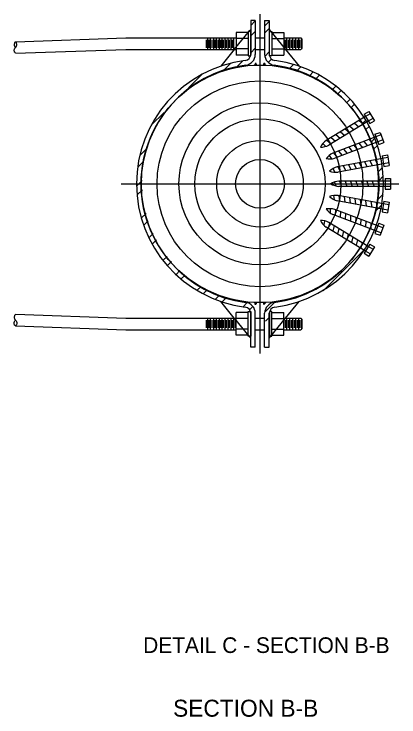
# Model space of a CAD drawing. Extents: x -19.7 to 6.5, y -3.4 to 7.8.
# Drawn here: x -4.324 to -2.599, y -2.831 to 0.32 of the extents above; entities that cross this region are included whole.
import ezdxf

# ---------------------------------------------------------------- set-up
doc = ezdxf.new("R2010")
doc.units = 0
doc.layers.add('es_DETAIL', color=7, linetype='Continuous')
doc.layers.add('es_NO-PLOT', color=7, linetype='Continuous')

msp = doc.modelspace()

# ---------------------------------------------------------------- linework, layer by layer
at = {"layer": 'es_DETAIL'}
for p, q in [((-3.2219, 0.32), (-3.2219, -1.2021)), ((-3.2636, 0.2911), (-3.2636, 0.1392)), ((-3.2428, 0.2911), (-3.2636, 0.2911)), ((-3.2636, 0.2694), (-3.2428, 0.2902)), ((-3.2428, 0.2911), (-3.2428, 0.1392)), ((-3.2012, 0.2657), (-3.1804, 0.2866)), ((-3.2011, 0.2911), (-3.2011, 0.1392)), ((-3.2011, 0.2911), (-3.1803, 0.2911)), ((-3.1803, 0.2911), (-3.1803, 0.1392)), ((-3.2004, 0.2359), (-3.1795, 0.2568)), ((-3.3369, 0.1609), (-3.2674, 0.2465)), ((-3.2753, 0.2377), (-3.328, 0.2377)), ((-3.328, 0.2377), (-3.328, 0.1362)), ((-3.2753, 0.2377), (-3.2753, 0.1362)), ((-3.2636, 0.2512), (-3.2712, 0.2418)), ((-3.264, 0.2204), (-3.2432, 0.2412)), ((-3.1803, 0.2512), (-3.1727, 0.2418)), ((-3.1727, 0.2418), (-3.107, 0.1609)), ((-3.1681, 0.2377), (-3.1154, 0.2377)), ((-3.1681, 0.2377), (-3.1681, 0.1362)), ((-3.1154, 0.2377), (-3.1154, 0.1362)), ((-4.3175, 0.1961), (-3.8228, 0.213)), ((-3.8228, 0.213), (-3.328, 0.213)), ((-3.4623, 0.1692), (-3.4623, 0.2037)), ((-3.4561, 0.1627), (-3.4561, 0.2102)), ((-3.4494, 0.1692), (-3.4494, 0.2037)), ((-3.4431, 0.1627), (-3.4431, 0.2102)), ((-3.4364, 0.1692), (-3.4364, 0.2037)), ((-3.429, 0.1627), (-3.429, 0.2102)), ((-3.4224, 0.1692), (-3.4224, 0.2037)), ((-3.4162, 0.1627), (-3.4162, 0.2102)), ((-3.4095, 0.1692), (-3.4095, 0.2037)), ((-3.4032, 0.1627), (-3.4032, 0.2102)), ((-3.3978, 0.1692), (-3.3978, 0.2037)), ((-3.3915, 0.1627), (-3.3915, 0.2102)), ((-3.3848, 0.1692), (-3.3848, 0.2037)), ((-3.3786, 0.1627), (-3.3786, 0.2102)), ((-3.3719, 0.1692), (-3.3719, 0.2037)), ((-3.3645, 0.1627), (-3.3645, 0.2102)), ((-3.3579, 0.1692), (-3.3579, 0.2037)), ((-3.3516, 0.1627), (-3.3516, 0.2102)), ((-3.3449, 0.1692), (-3.3449, 0.2037)), ((-3.3387, 0.1627), (-3.3387, 0.2102)), ((-3.2753, 0.21), (-3.328, 0.21)), ((-3.2428, 0.213), (-3.2011, 0.213)), ((-3.1681, 0.21), (-3.1154, 0.21)), ((-3.1154, 0.213), (-3.0392, 0.213)), ((-3.1073, 0.1692), (-3.1073, 0.2037)), ((-3.101, 0.1627), (-3.101, 0.2102)), ((-3.0943, 0.1692), (-3.0943, 0.2037)), ((-3.0881, 0.1627), (-3.0881, 0.2102)), ((-3.0814, 0.1692), (-3.0814, 0.2037)), ((-3.074, 0.1627), (-3.074, 0.2102)), ((-3.0674, 0.1692), (-3.0674, 0.2037)), ((-3.0612, 0.1627), (-3.0612, 0.2102)), ((-3.0545, 0.1692), (-3.0545, 0.2037)), ((-3.0482, 0.1627), (-3.0482, 0.2102)), ((-3.0415, 0.1692), (-3.0415, 0.2037)), ((-3.0392, 0.213), (-3.034, 0.2078)), ((-3.0341, 0.1627), (-3.0341, 0.2102)), ((-3.034, 0.2078), (-3.034, 0.1661)), ((-4.3175, 0.1441), (-3.8228, 0.1609)), ((-3.8228, 0.1609), (-3.328, 0.1609)), ((-3.3369, 0.1609), (-3.3976, 0.0863)), ((-3.2753, 0.1643), (-3.328, 0.1643)), ((-3.2636, 0.1456), (-3.2428, 0.1664)), ((-3.2428, 0.1609), (-3.2011, 0.1609)), ((-3.1681, 0.1643), (-3.1154, 0.1643)), ((-3.1154, 0.1609), (-3.0392, 0.1609)), ((-3.107, 0.1609), (-3.0463, 0.0863)), ((-3.034, 0.1661), (-3.0392, 0.1609)), ((-3.2753, 0.1362), (-3.328, 0.1362)), ((-3.2003, 0.1302), (-3.1803, 0.1502)), ((-3.1681, 0.1362), (-3.1154, 0.1362)), ((-3.3816, 0.0707), (-3.3529, 0.0994)), ((-3.324, 0.0853), (-3.2992, 0.11)), ((-3.246, 0.096), (-3.2366, 0.096)), ((-3.2413, 0.1013), (-3.2413, 0.0907)), ((-3.1979, 0.096), (-3.2072, 0.096)), ((-3.2026, 0.1013), (-3.2026, 0.0907)), ((-3.1847, 0.1027), (-3.1699, 0.1175)), ((-3.0883, 0.0772), (-3.0714, 0.0941)), ((-3.0552, 0.0673), (-3.0388, 0.0837)), ((-3.5421, -0.0111), (-3.4809, 0.0501)), ((-2.9989, 0.0448), (-2.9832, 0.0604)), ((-2.9702, 0.0304), (-2.9549, 0.0457)), ((-2.8967, -0.018), (-2.8817, -0.0029)), ((-2.873, -0.0373), (-2.8581, -0.0224)), ((-2.8328, -0.0759), (-2.8181, -0.0612)), ((-2.8126, -0.0987), (-2.7979, -0.0841)), ((-3.7096, -0.1785), (-3.6519, -0.1209)), ((-2.7554, -0.1294), (-2.7346, -0.1168)), ((-2.7346, -0.1168), (-2.7093, -0.1585)), ((-2.7491, -0.1399), (-2.9256, -0.247)), ((-2.7772, -0.1569), (-2.7578, -0.1737)), ((-2.7622, -0.1702), (-2.7474, -0.1554)), ((-2.7554, -0.1294), (-2.7301, -0.1711)), ((-2.7283, -0.1272), (-2.7491, -0.1399)), ((-2.7156, -0.1481), (-2.7365, -0.1607)), ((-2.7365, -0.1607), (-2.913, -0.2678)), ((-2.8189, -0.1822), (-2.7995, -0.1989)), ((-2.798, -0.1696), (-2.7787, -0.1863)), ((-2.7469, -0.198), (-2.7319, -0.183)), ((-2.7301, -0.1711), (-2.7093, -0.1585)), ((-2.8814, -0.2201), (-2.862, -0.2369)), ((-2.8605, -0.2075), (-2.8412, -0.2242)), ((-2.8397, -0.1948), (-2.8203, -0.2116)), ((-2.7068, -0.2189), (-2.684, -0.2103)), ((-2.7068, -0.2189), (-2.6894, -0.2645)), ((-2.684, -0.2103), (-2.6667, -0.2558)), ((-2.923, -0.2454), (-2.9036, -0.2622)), ((-2.9022, -0.2328), (-2.8828, -0.2495)), ((-2.7024, -0.2303), (-2.8954, -0.3038)), ((-2.7559, -0.2507), (-2.7399, -0.2707)), ((-2.7331, -0.242), (-2.7171, -0.262)), ((-2.7227, -0.2526), (-2.7072, -0.2371)), ((-2.6797, -0.2217), (-2.7024, -0.2303)), ((-2.671, -0.2444), (-2.6938, -0.2531)), ((-2.9405, -0.261), (-2.9265, -0.2731)), ((-2.6938, -0.2531), (-2.8867, -0.3265)), ((-2.8242, -0.2767), (-2.8082, -0.2967)), ((-2.8015, -0.268), (-2.7854, -0.288)), ((-2.7787, -0.2593), (-2.7627, -0.2793)), ((-2.7117, -0.2847), (-2.6958, -0.2688)), ((-2.6894, -0.2645), (-2.6667, -0.2558)), ((-3.7599, -0.3141), (-3.7315, -0.2858)), ((-2.9126, -0.3148), (-2.901, -0.3293)), ((-2.8926, -0.3027), (-2.8765, -0.3227)), ((-2.8698, -0.294), (-2.8538, -0.314)), ((-2.847, -0.2853), (-2.831, -0.3053)), ((-2.6751, -0.3158), (-2.6511, -0.3113)), ((-2.6511, -0.3113), (-2.6423, -0.3593)), ((-3.7693, -0.3666), (-3.7454, -0.3428)), ((-2.6729, -0.3277), (-2.8759, -0.3651)), ((-2.7531, -0.3425), (-2.741, -0.365)), ((-2.7292, -0.3381), (-2.717, -0.3606)), ((-2.7052, -0.3337), (-2.6931, -0.3562)), ((-2.6751, -0.3158), (-2.6663, -0.3637)), ((-2.6489, -0.3233), (-2.6729, -0.3277)), ((-2.8948, -0.3728), (-2.8861, -0.3891)), ((-2.873, -0.3645), (-2.8608, -0.3871)), ((-2.6685, -0.3517), (-2.8715, -0.389)), ((-2.849, -0.3601), (-2.8369, -0.3827)), ((-2.825, -0.3557), (-2.8129, -0.3783)), ((-2.8011, -0.3513), (-2.7889, -0.3738)), ((-2.7771, -0.3469), (-2.765, -0.3694)), ((-2.6912, -0.3859), (-2.6733, -0.3681)), ((-2.6445, -0.3473), (-2.6685, -0.3517)), ((-2.6663, -0.3637), (-2.6423, -0.3593)), ((-2.6885, -0.4264), (-2.6695, -0.4074)), ((-3.8446, -0.4411), (-2.5993, -0.4411)), ((-3.7739, -0.45), (-3.7494, -0.4256)), ((-2.8879, -0.4331), (-2.8822, -0.4507)), ((-2.6614, -0.4289), (-2.8679, -0.4289)), ((-2.8649, -0.4289), (-2.857, -0.4532)), ((-2.8405, -0.4289), (-2.8326, -0.4532)), ((-2.8161, -0.4289), (-2.8083, -0.4532)), ((-2.7918, -0.4289), (-2.7839, -0.4532)), ((-2.7674, -0.4289), (-2.7595, -0.4532)), ((-2.743, -0.4289), (-2.7352, -0.4532)), ((-2.7187, -0.4289), (-2.7108, -0.4532)), ((-2.6943, -0.4289), (-2.6864, -0.4532)), ((-2.6614, -0.4167), (-2.6371, -0.4167)), ((-2.6614, -0.4167), (-2.6614, -0.4654)), ((-2.6371, -0.4289), (-2.6614, -0.4289)), ((-2.6371, -0.4167), (-2.6371, -0.4654)), ((-3.7716, -0.4908), (-3.7488, -0.468)), ((-2.6614, -0.4532), (-2.8679, -0.4532)), ((-2.6371, -0.4532), (-2.6614, -0.4532)), ((-2.6614, -0.4654), (-2.6371, -0.4654)), ((-2.892, -0.4936), (-2.8895, -0.512)), ((-2.6685, -0.5304), (-2.8715, -0.4931)), ((-2.8686, -0.4936), (-2.8652, -0.519)), ((-2.8446, -0.498), (-2.8413, -0.5234)), ((-2.8206, -0.5025), (-2.8173, -0.5278)), ((-2.6927, -0.5093), (-2.6704, -0.487)), ((-2.6729, -0.5544), (-2.8759, -0.5171)), ((-2.7967, -0.5069), (-2.7933, -0.5323)), ((-2.7727, -0.5113), (-2.7694, -0.5367)), ((-2.7487, -0.5157), (-2.7454, -0.5411)), ((-2.7248, -0.5201), (-2.7214, -0.5455)), ((-2.7008, -0.5245), (-2.6975, -0.5499)), ((-2.6663, -0.5184), (-2.6751, -0.5664)), ((-2.6445, -0.5348), (-2.6685, -0.5304)), ((-2.6663, -0.5184), (-2.6423, -0.5228)), ((-2.6423, -0.5228), (-2.6511, -0.5708)), ((-2.9069, -0.5524), (-2.9079, -0.5709)), ((-2.6938, -0.629), (-2.8867, -0.5556)), ((-2.8839, -0.5567), (-2.8852, -0.5822)), ((-2.8611, -0.5653), (-2.8624, -0.5909)), ((-2.7022, -0.5619), (-2.6767, -0.5364)), ((-2.6751, -0.5664), (-2.6511, -0.5708)), ((-2.6489, -0.5588), (-2.6729, -0.5544)), ((-3.7524, -0.5934), (-3.7325, -0.5735)), ((-2.7024, -0.6518), (-2.8954, -0.5784)), ((-2.8384, -0.574), (-2.8397, -0.5996)), ((-2.8156, -0.5827), (-2.8169, -0.6082)), ((-2.7928, -0.5913), (-2.7941, -0.6169)), ((-3.7419, -0.626), (-3.7227, -0.6068)), ((-2.9322, -0.6076), (-2.9365, -0.6256)), ((-2.9104, -0.6159), (-2.9163, -0.6408)), ((-2.7365, -0.7214), (-2.913, -0.6143)), ((-2.8895, -0.6285), (-2.8955, -0.6534)), ((-2.77, -0.6), (-2.7713, -0.6256)), ((-2.7472, -0.6087), (-2.7486, -0.6342)), ((-2.7245, -0.6173), (-2.7258, -0.6429)), ((-2.6894, -0.6176), (-2.7068, -0.6632)), ((-2.671, -0.6377), (-2.6938, -0.629)), ((-2.6894, -0.6176), (-2.6667, -0.6263)), ((-2.6667, -0.6263), (-2.684, -0.6719)), ((-2.7491, -0.7423), (-2.9256, -0.6352)), ((-2.8687, -0.6412), (-2.8746, -0.6661)), ((-2.8479, -0.6538), (-2.8538, -0.6787)), ((-2.6797, -0.6605), (-2.7024, -0.6518)), ((-3.7188, -0.6817), (-3.7005, -0.6634)), ((-3.7042, -0.7101), (-3.6862, -0.6921)), ((-2.827, -0.6665), (-2.833, -0.6914)), ((-2.8062, -0.6791), (-2.8121, -0.704)), ((-2.7854, -0.6917), (-2.7913, -0.7167)), ((-2.7068, -0.6632), (-2.684, -0.6719)), ((-2.7645, -0.7044), (-2.7705, -0.7293)), ((-2.7301, -0.711), (-2.7554, -0.7527)), ((-2.7156, -0.7341), (-2.7365, -0.7214)), ((-2.7093, -0.7237), (-2.7346, -0.7653)), ((-2.7301, -0.711), (-2.7093, -0.7237)), ((-2.9391, -0.9206), (-2.7507, -0.7322)), ((-2.7554, -0.7527), (-2.7346, -0.7653)), ((-2.7283, -0.7549), (-2.7491, -0.7423)), ((-3.6557, -0.7835), (-3.6384, -0.7662)), ((-3.6363, -0.8072), (-3.619, -0.7899)), ((-3.5977, -0.8473), (-3.5804, -0.8301)), ((-3.5749, -0.8676), (-3.5576, -0.8503)), ((-3.504, -0.9185), (-3.4862, -0.9008)), ((-3.4765, -0.9341), (-3.4584, -0.9161)), ((-3.4227, -0.9592), (-3.4066, -0.943)), ((-3.3369, -1.0431), (-3.3976, -0.9684)), ((-3.3912, -0.9707), (-3.3745, -0.954)), ((-3.2976, -0.9924), (-3.2801, -0.9749)), ((-3.2413, -0.9834), (-3.2413, -0.9728)), ((-3.2026, -0.9834), (-3.2026, -0.9728)), ((-3.1976, -1.0142), (-3.1566, -0.9732)), ((-3.107, -1.0431), (-3.0463, -0.9684)), ((-3.2682, -1.006), (-3.2553, -0.9931)), ((-3.246, -0.9781), (-3.2366, -0.9781)), ((-3.1979, -0.9781), (-3.2072, -0.9781)), ((-4.3175, -1.0262), (-3.8228, -1.0431)), ((-3.2753, -1.0184), (-3.328, -1.0184)), ((-3.328, -1.1198), (-3.328, -1.0184)), ((-3.2753, -1.1198), (-3.2753, -1.0184)), ((-3.2636, -1.1733), (-3.2636, -1.0213)), ((-3.2428, -1.1733), (-3.2428, -1.0213)), ((-3.2011, -1.1733), (-3.2011, -1.0213)), ((-3.1803, -1.1733), (-3.1803, -1.0213)), ((-3.1681, -1.0184), (-3.1154, -1.0184)), ((-3.1681, -1.1198), (-3.1681, -1.0184)), ((-3.1154, -1.1198), (-3.1154, -1.0184)), ((-3.8228, -1.0431), (-3.328, -1.0431)), ((-3.4623, -1.0868), (-3.4623, -1.0523)), ((-3.4561, -1.0933), (-3.4561, -1.0459)), ((-3.4494, -1.0868), (-3.4494, -1.0523)), ((-3.4431, -1.0933), (-3.4431, -1.0459)), ((-3.4364, -1.0868), (-3.4364, -1.0523)), ((-3.429, -1.0933), (-3.429, -1.0459)), ((-3.4224, -1.0868), (-3.4224, -1.0523)), ((-3.4162, -1.0933), (-3.4162, -1.0459)), ((-3.4095, -1.0868), (-3.4095, -1.0523)), ((-3.4032, -1.0933), (-3.4032, -1.0459)), ((-3.3978, -1.0868), (-3.3978, -1.0523)), ((-3.3915, -1.0933), (-3.3915, -1.0459)), ((-3.3848, -1.0868), (-3.3848, -1.0523)), ((-3.3786, -1.0933), (-3.3786, -1.0459)), ((-3.3719, -1.0868), (-3.3719, -1.0523)), ((-3.3645, -1.0933), (-3.3645, -1.0459)), ((-3.3579, -1.0868), (-3.3579, -1.0523)), ((-3.3516, -1.0933), (-3.3516, -1.0459)), ((-3.3449, -1.0868), (-3.3449, -1.0523)), ((-3.3387, -1.0933), (-3.3387, -1.0459)), ((-3.3369, -1.0431), (-3.2712, -1.124)), ((-3.332, -1.0868), (-3.332, -1.0523)), ((-3.2753, -1.0455), (-3.328, -1.0455)), ((-3.2428, -1.0431), (-3.2011, -1.0431)), ((-3.1976, -1.0573), (-3.1803, -1.04)), ((-3.1727, -1.124), (-3.107, -1.0431)), ((-3.1681, -1.0455), (-3.1154, -1.0455)), ((-3.1154, -1.0431), (-3.0392, -1.0431)), ((-3.1073, -1.0868), (-3.1073, -1.0523)), ((-3.101, -1.0933), (-3.101, -1.0459)), ((-3.0943, -1.0868), (-3.0943, -1.0523)), ((-3.0881, -1.0933), (-3.0881, -1.0459)), ((-3.0814, -1.0868), (-3.0814, -1.0523)), ((-3.074, -1.0933), (-3.074, -1.0459)), ((-3.0674, -1.0868), (-3.0674, -1.0523)), ((-3.0612, -1.0933), (-3.0612, -1.0459)), ((-3.0545, -1.0868), (-3.0545, -1.0523)), ((-3.0482, -1.0933), (-3.0482, -1.0459)), ((-3.0415, -1.0868), (-3.0415, -1.0523)), ((-3.0392, -1.0431), (-3.034, -1.0483)), ((-3.0341, -1.0933), (-3.0341, -1.0459)), ((-3.034, -1.0483), (-3.034, -1.0899)), ((-4.3175, -1.0783), (-3.8228, -1.0951)), ((-3.8228, -1.0951), (-3.328, -1.0951)), ((-3.2753, -1.092), (-3.328, -1.092)), ((-3.2428, -1.0951), (-3.2011, -1.0951)), ((-3.1681, -1.092), (-3.1154, -1.092)), ((-3.1154, -1.0951), (-3.0392, -1.0951)), ((-3.034, -1.0899), (-3.0392, -1.0951)), ((-3.2753, -1.1198), (-3.328, -1.1198)), ((-3.2636, -1.1333), (-3.2712, -1.124)), ((-3.1803, -1.1333), (-3.1727, -1.124)), ((-3.1681, -1.1198), (-3.1154, -1.1198)), ((-3.2428, -1.1733), (-3.2636, -1.1733)), ((-3.2011, -1.1733), (-3.1803, -1.1733))]:
    msp.add_line(p, q, dxfattribs=at)
for points in [[(-3.2753, 0.1321), (-3.2636, 0.1321), (-3.2636, 0.2418), (-3.2753, 0.2418)], [(-3.1681, 0.1321), (-3.1798, 0.1321), (-3.1798, 0.2418), (-3.1681, 0.2418)], [(-3.2753, -1.0142), (-3.2636, -1.0142), (-3.2636, -1.124), (-3.2753, -1.124)], [(-3.1681, -1.0142), (-3.1798, -1.0142), (-3.1798, -1.124), (-3.1681, -1.124)]]:
    msp.add_lwpolyline(points, close=True, dxfattribs=at)
for radius in [0.5326, 0.4613, 0.363, 0.2918, 0.194, 0.1092]:
    msp.add_circle((-3.2219, -0.4411), radius, dxfattribs=at)
for centre, radius, start, end in [((-3.2915, 0.1392), 0.0279, 277.1808, 0), ((-3.2915, 0.1392), 0.0487, 277.1808, 0), ((-3.1524, 0.1392), 0.0487, 180, 262.8192), ((-3.1524, 0.1392), 0.0279, 180, 262.8192), ((-3.2184, -0.4411), 0.5569, 97.1808, 262.8192), ((-3.2255, -0.4411), 0.5569, 277.1808, 82.8192), ((-3.2184, -0.4411), 0.5361, 97.1808, 262.8192), ((-3.2255, -0.4411), 0.5361, 277.1808, 82.8192), ((-2.8731, -0.3179), 0.0882, 126.5445, 152.201), ((-2.9516, -0.1885), 0.0882, 270.3035, 295.96), ((-2.8565, -0.383), 0.0882, 116.127, 141.7836), ((-2.9104, -0.2415), 0.0882, 259.8861, 285.5426), ((-2.8521, -0.45), 0.0882, 105.7096, 131.3662), ((-2.8794, -0.3012), 0.0882, 249.4687, 275.1252), ((-2.8598, -0.5167), 0.0882, 95.2922, 120.9488), ((-2.8598, -0.3654), 0.0882, 239.0512, 264.7078), ((-2.8794, -0.581), 0.0882, 84.8748, 110.5313), ((-2.8521, -0.4321), 0.0882, 228.6338, 254.2904), ((-2.9104, -0.6406), 0.0882, 74.4574, 100.1139), ((-2.8565, -0.4992), 0.0882, 218.2164, 243.873), ((-2.9516, -0.6936), 0.0882, 64.04, 89.6965), ((-2.8731, -0.5643), 0.0882, 207.799, 233.4555), ((-3.2915, -1.0213), 0.0487, 360, 82.8192), ((-3.1524, -1.0213), 0.0487, 97.1808, 180), ((-3.2915, -1.0213), 0.0279, 360, 82.8192), ((-3.1524, -1.0213), 0.0279, 97.1808, 180)]:
    msp.add_arc(centre, radius, start, end, dxfattribs=at)
for points in [[(-4.3175, 0.1443), (-4.3233, 0.1555), (-4.3175, 0.1701), (-4.3116, 0.1847), (-4.3175, 0.1955), (-4.3233, 0.1847), (-4.3175, 0.1701)], [(-4.3175, -1.0264), (-4.3233, -1.0376), (-4.3175, -1.0522), (-4.3116, -1.0669), (-4.3175, -1.0776), (-4.3233, -1.0669), (-4.3175, -1.0522)]]:
    msp.add_spline(points, degree=3, dxfattribs=at)

# ---------------------------------------------------------------- texts
at = {"layer": 'es_NO-PLOT'}
for s, height, p in [('DETAIL C - SECTION B-B', 0.070126, (-3.7455, -2.5444)), ('SECTION B-B', 0.076153, (-3.6114, -2.8301))]:
    msp.add_text(s, height=height, dxfattribs=at).set_placement(p)

doc.saveas('drawing.dxf')
